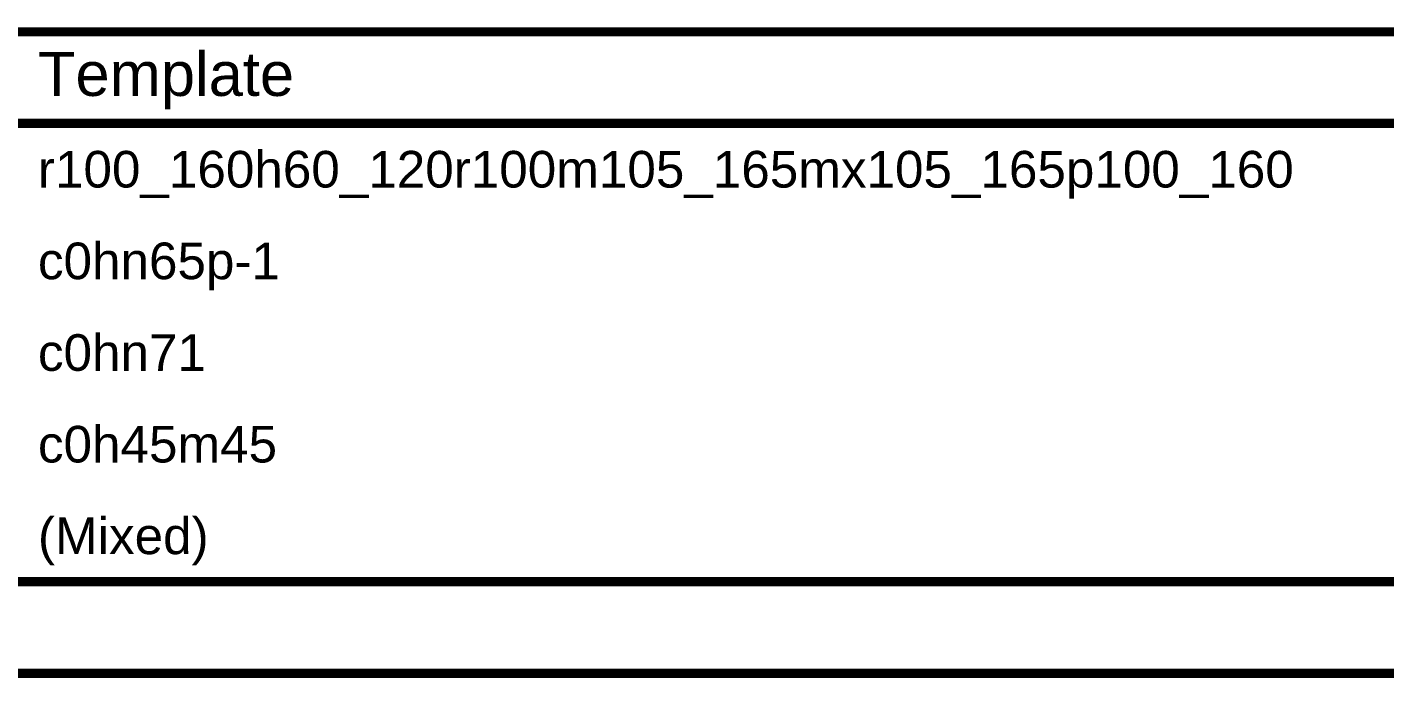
# Model space of a CAD drawing. Header units: inches. Extents: x 3 to 215, y 2 to 215.
# Drawn here: x 8.906 to 11.128, y 4.211 to 5.276 of the extents above; entities that cross this region are included whole.
import ezdxf

# ---------------------------------------------------------------- set-up
doc = ezdxf.new("R2010")
doc.units = ezdxf.units.IN
doc.header["$MEASUREMENT"] = 0
doc.layers.add('Drill Drawing', color=1, linetype='Continuous')
doc.styles.add('Arial', font='', dxfattribs={"height": 0.2})
doc.styles.get('Arial').set_extended_font_data('Arial')

msp = doc.modelspace()

# ---------------------------------------------------------------- linework, layer by layer
at = {"layer": 'Drill Drawing'}
for points in [[(2.5635, 5.2689, 0.015, 0.015, 0), (17.5212, 5.2689, 0.015, 0.015, 0)], [(2.5635, 5.1189, 0.015, 0.015, 0), (17.5212, 5.1189, 0.015, 0.015, 0)], [(2.5635, 4.3689, 0.015, 0.015, 0), (17.5212, 4.3689, 0.015, 0.015, 0)], [(2.5635, 4.2189, 0.015, 0.015, 0), (17.5212, 4.2189, 0.015, 0.015, 0)]]:
    msp.add_lwpolyline(points, format="xyseb", dxfattribs=at)

# ---------------------------------------------------------------- texts
at = {"layer": 'Drill Drawing', "style": 'Arial'}
for s, height, p in [('Template', 0.072, (8.9238, 5.1639)), ('r100_160h60_120r100m105_165mx105_165p100_160', 0.06, (8.9238, 5.0139)), ('c0hn65p-1', 0.06, (8.9238, 4.8639)), ('c0hn71', 0.06, (8.9238, 4.7139)), ('c0h45m45', 0.06, (8.9238, 4.5639)), ('(Mixed)', 0.06, (8.9238, 4.4139))]:
    msp.add_text(s, height=height, dxfattribs=at).set_placement(p)

doc.saveas('drawing.dxf')
